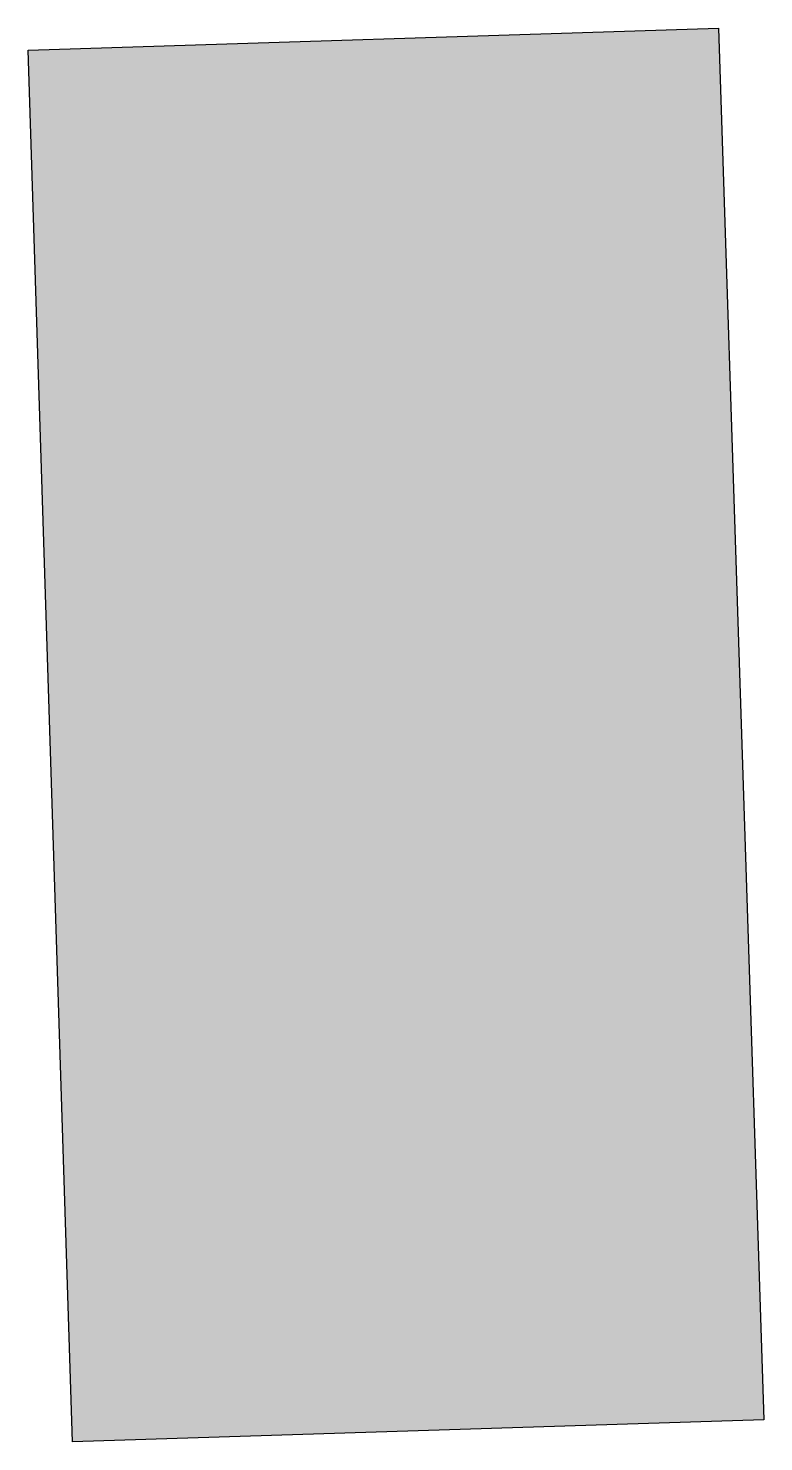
# Model space of a CAD drawing. Header units: millimetres. Extents: x 2242357 to 2245404, y 378014 to 382094.
# Drawn here: x 2243701.1 to 2243727.7, y 378474 to 378525.2 of the extents above; entities that cross this region are included whole.
import ezdxf

# ---------------------------------------------------------------- set-up
doc = ezdxf.new("R2010")
doc.units = ezdxf.units.MM
doc.layers.add('торговый_центр_здание', color=250, linetype='Continuous', transparency=0.4)
doc.layers.add('торговый_центр_штриховка_здание', color=240, linetype='Continuous', transparency=0.4)

msp = doc.modelspace()

# ---------------------------------------------------------------- hatches: boundary and pattern name
at = {"layer": 'торговый_центр_штриховка_здание'}
h = msp.add_hatch(color=256, dxfattribs=at)
h.dxf.hatch_style = 1
h.paths.add_polyline_path([(2243727.744711561, 378474.8413736409), (2243702.736031686, 378474.0457135364), (2243701.13313906, 378524.4268100946), (2243726.108279991, 378525.2214031455)])

# ---------------------------------------------------------------- linework, layer by layer
at = {"layer": 'торговый_центр_здание'}
msp.add_lwpolyline([(2243727.744711561, 378474.8413736409), (2243702.736031686, 378474.0457135364), (2243701.13313906, 378524.4268100946), (2243726.108279991, 378525.2214031455)], close=True, dxfattribs=at)

doc.saveas('drawing.dxf')
